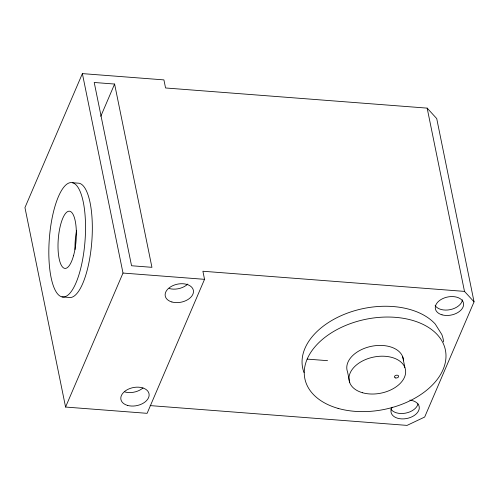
<?xml version="1.0" encoding="UTF-8"?>
<svg xmlns="http://www.w3.org/2000/svg" width="499" height="499" viewBox="0 0 499 499"><rect width="100%" height="100%" fill="white"/><g stroke="black" fill="none" stroke-linecap="round" stroke-linejoin="round"><path stroke-width="0.75" d="M474.05 301.845L436.719 118.575L427.163 108.127L165.562 87.974L163.915 79.89L82.379 73.609L24.95 207.609L65.575 407.047L147.111 413.328L204.54 279.328L202.893 271.244L464.488 291.391L474.05 301.845L424.68 417.033L407.059 425.391L150.124 405.6M100.786 116.298L114.602 84.05L94.217 82.478L131.549 265.749L151.933 267.321L114.602 84.05M65.575 407.047L123.004 273.053L82.379 73.609M72.374 182.715A57.373 17.877 -85.6 0 1 79.84 271.724A57.373 17.877 -85.6 0 1 49.339 264.975A57.373 17.877 -85.6 0 1 72.374 182.715L79.166 183.239A57.373 17.877 -85.6 0 1 91.585 244.223A57.373 17.877 -85.6 0 1 68.787 297.416L61.995 296.893M123.004 273.053L204.54 279.328M307.172 359.099L327.556 360.671M427.163 108.127L464.488 291.391M402.687 356.741L404.882 367.52M349.749 382.702L347.554 371.923A28.686 18.407 -11.5 0 1 371.643 346.256A28.686 18.407 -11.5 0 1 403.466 360.796M143.001 387.916A14.346 9.2 -11.5 0 1 124.819 391.946M304.003 372.528A71.719 46.014 -11.5 0 1 347.547 313.066A71.719 46.014 -11.5 0 1 435.222 324.007L441.846 334.573A71.719 46.014 -11.5 0 1 443.617 341.896M462.467 299.818A14.346 9.2 -11.5 0 1 450.291 309.623A14.346 9.2 -11.5 0 1 435.116 305.525M409.847 400.117A14.346 9.2 -11.5 0 1 418.349 411.232A14.346 9.2 -11.5 0 1 399.687 418.698A14.346 9.2 -11.5 0 1 392.17 407.19M418.019 403.878A14.346 9.2 -11.5 0 1 405.494 413.153A14.346 9.2 -11.5 0 1 390.786 408.962M187.805 284.043A14.346 9.2 -11.5 0 1 169.155 288.509M75.018 249.519A28.686 8.938 -85.6 0 1 76.628 230.295M127.563 405.419A14.346 9.2 -11.5 0 0 149.145 395.183A14.346 9.2 -11.5 0 0 128.218 389.22A14.346 9.2 -11.5 0 0 127.563 405.419M338.072 408.388A71.719 46.014 -11.5 0 0 445.969 357.215A71.719 46.014 -11.5 0 0 341.322 327.388A71.719 46.014 -11.5 0 0 338.072 408.388M171.899 301.982A14.346 9.2 -11.5 0 0 193.475 291.747A14.346 9.2 -11.5 0 0 172.548 285.784A14.346 9.2 -11.5 0 0 171.899 301.982M442.039 314.832A14.346 9.2 -11.5 0 0 463.621 304.596A14.346 9.2 -11.5 0 0 442.688 298.633A14.346 9.2 -11.5 0 0 442.039 314.832M362.499 392.738A28.686 18.407 -11.5 0 0 405.656 372.266A28.686 18.407 -11.5 0 0 363.796 360.334A28.686 18.407 -11.5 0 0 362.499 392.738M395.42 377.911A2.152 1.378 -11.5 0 0 398.657 376.377A2.152 1.378 -11.5 0 0 395.52 375.485A2.152 1.378 -11.5 0 0 395.42 377.911M73.509 255.762A28.686 8.938 -85.6 0 0 69.779 211.258A28.686 8.938 -85.6 0 0 58.258 252.388A28.686 8.938 -85.6 0 0 73.509 255.762"/></g></svg>
